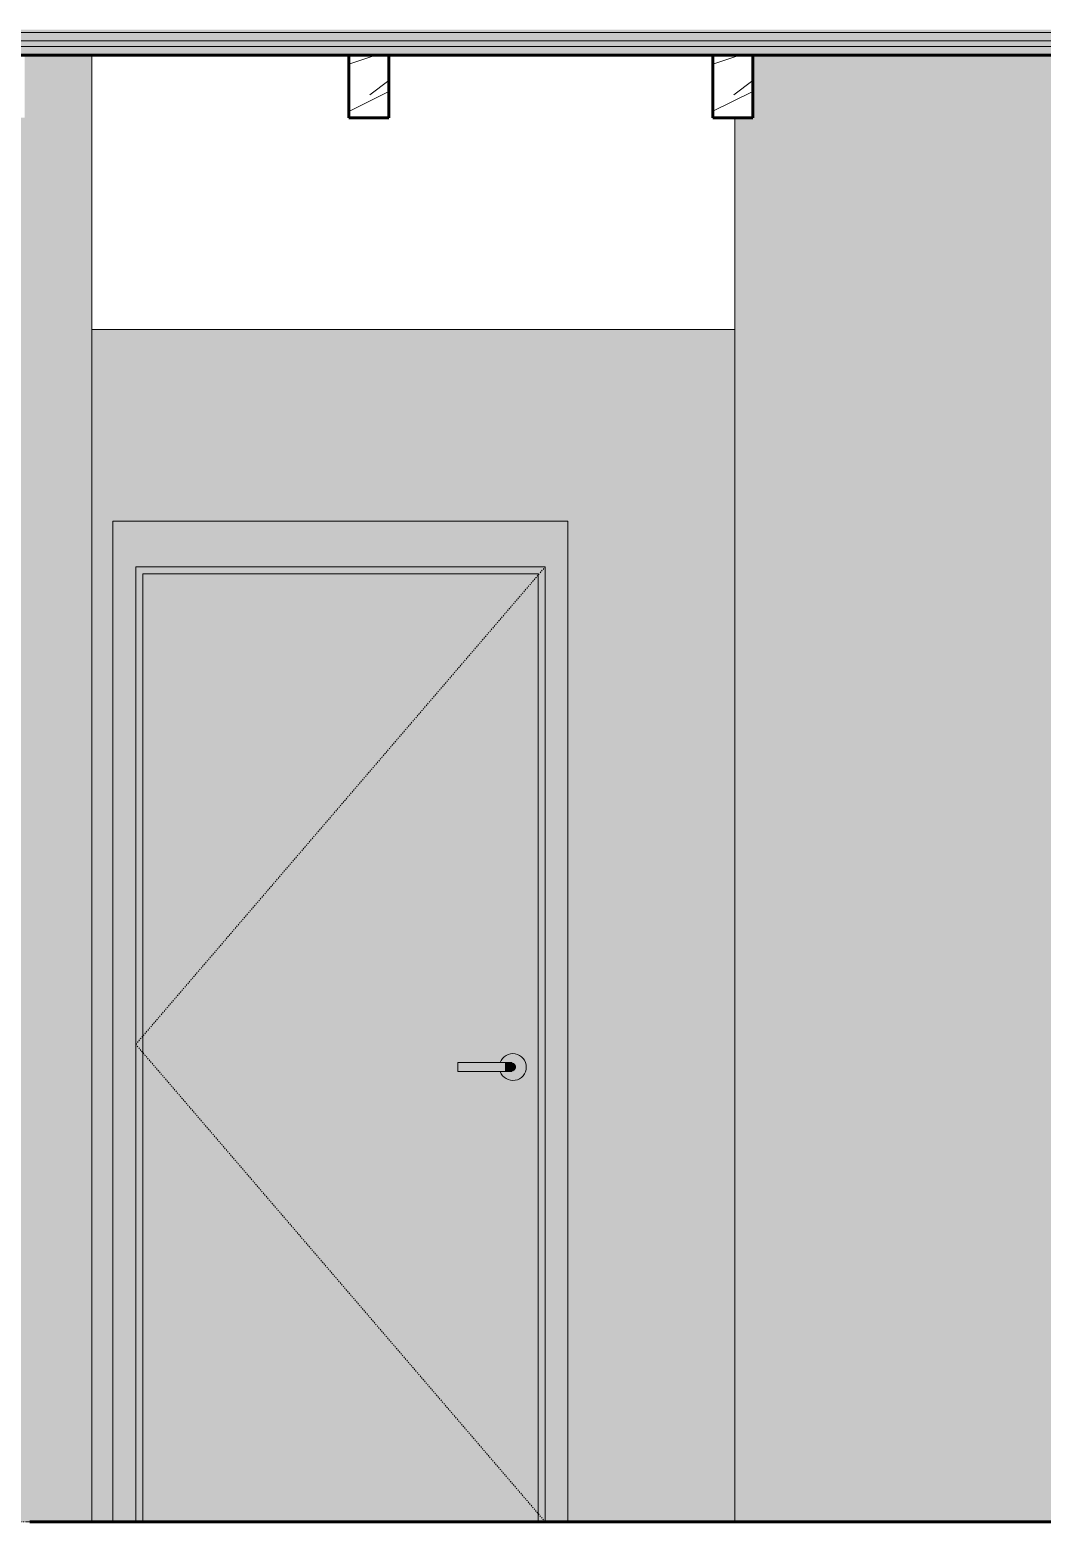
# Model space of a CAD drawing. Header units: inches. Extents: x 2872 to 9394, y -6 to 375.
# Drawn here: x 7309.6 to 7398.6, y 136 to 267.2 of the extents above; entities that cross this region are included whole.
import ezdxf

# ---------------------------------------------------------------- set-up
doc = ezdxf.new("R2010")
doc.units = ezdxf.units.IN
doc.header["$MEASUREMENT"] = 0
doc.linetypes.add('Dash 1_16_', pattern=[0.125, 0.0625, -0.0625])
doc.linetypes.add('Grid Line 1_2_', pattern=[0.875, 0.5, -0.125, 0.125, -0.125])
for name, color, linetype, lineweight in [('0-3', 10, 'Continuous', 9), ('0-4', 90, 'Continuous', 5), ('A-DOOR', 31, 'Continuous', 18), ('A-DOOR-10', 31, 'Dash 1_16_', 9), ('A-DOOR-9', 31, 'Continuous', 9), ('A-DOOR-FRAM', 31, 'Continuous', 9), ('A-DOOR-FRAM-3', 31, 'Continuous', 18), ('A-FLOR-1', 8, 'Continuous', 5), ('A-FLOR-2', 7, 'Continuous', 60), ('A-FLOR-4', 250, 'Continuous', 18), ('A-FLOR-LEVL-1', 51, 'Grid Line 1_2_', 9), ('A-FLOR-MCUT-1', 250, 'Continuous', 18), ('A-FLOR-PATT-2', 253, 'Continuous', 9), ('A-FLOR-PATT-3', 10, 'Continuous', 9), ('I-WALL', 2, 'Continuous', 18), ('I-WALL-1', 2, 'Continuous', 5), ('S-BEAM', 12, 'Continuous', 9), ('S-BEAM-3', 7, 'Continuous', 60)]:
    doc.layers.add(name, color=color, linetype=linetype, lineweight=lineweight)
pattern_1 = [(0, (0, 0), (0, 2.399), []), (315, (0, 0), (2.3985062, 0), [3.393, -3.393]), (45, (0, 0), (2.3985062, 0), [3.393, -3.393])]
pattern_2 = [(216.87, (3.199, 7.997), (23.9897714, 15.99364286), [3.998, -35.986]), (206.565, (7.997, 5.598), (-7.9970807, -7.996619), [8.941, -8.941]), (198.435, (7.997, 1.599), (-15.9938446, -7.9970983), [5.058, -20.23])]

# ---------------------------------------------------------------- blocks, each defined once
blk = doc.blocks.new('CTR - 1st Phase - Shell_rvt-6-INTERIOR ELEVATION - CORRIDOR EAST _202_E_ - 2ND FLOOR - WEST WALL')
at = {"layer": 'A-FLOR-1'}
blk.add_hatch(color=256, dxfattribs=at).paths.add_polyline_path([(2972.63, 265.75), (3479.22, 265.75), (3479.22, 266), (3481.17, 266), (3481.17, 266.25), (2447.2, 266.25), (2447.2, 265.75), (2964.41, 265.75)], flags=0)
at = {"layer": 'A-FLOR-PATT-2'}
h = blk.add_hatch(dxfattribs=at)
h.set_pattern_fill('FP_2', color=256, style=0, pattern_type=2)
h.set_pattern_definition([(0, (0, 0), (7.68, 1.92), [0.634, -5.126, 0.634, -5.126, -30.72]), (0, (0, 0), (7.68, 1.92), [-11.52, 0.634, -10.886, 0.634, -5.126, -13.44]), (0, (0, 0), (7.68, 1.92), [-28.8, 0.634, -3.206, 0.634, -8.966]), (120, (2.88, 0.96), (-5.5027688, 5.6910751), [0.634, -5.126, 0.634, -5.126, -30.72]), (120, (2.88, 0.96), (-5.5027688, 5.6910751), [-11.52, 0.634, -10.886, 0.634, -5.126, -13.44]), (120, (2.88, 0.96), (-5.5027688, 5.6910751), [-28.8, 0.634, -3.206, 0.634, -8.966]), (240, (3.84, 4.8), (-2.1772312, -7.6110751), [0.634, -5.126, 0.634, -5.126, -30.72]), (240, (3.84, 4.8), (-2.1772312, -7.6110751), [-11.52, 0.634, -10.886, 0.634, -5.126, -13.44]), (240, (3.84, 4.8), (-2.1772312, -7.6110751), [-28.8, 0.634, -3.206, 0.634, -8.966])])
h.paths.add_polyline_path([(2980.85, 266.25), (3481.17, 266.25), (3481.17, 267), (2447.2, 267), (2447.2, 266.25), (2972.63, 266.25)], flags=0)
at = {"layer": 'A-FLOR-PATT-3'}
h = blk.add_hatch(dxfattribs=at)
h.set_pattern_fill('FP_3', color=256, style=0, pattern_type=2)
h.set_pattern_definition(pattern_1)
h.paths.add_polyline_path([(3479.22, 267), (3481.17, 267), (3481.17, 267.23), (2447.2, 267.23), (2447.2, 267), (3466.06, 267)], flags=0)
h = blk.add_hatch(dxfattribs=at)
h.set_pattern_fill('FP_3', color=256, style=0, pattern_type=2)
h.set_pattern_definition(pattern_1)
h.paths.add_polyline_path([(3309.81, 265), (3479.22, 265), (3479.22, 265.75), (2447.2, 265.75), (2447.2, 265), (3304.47, 265)], flags=0)
h = blk.add_hatch(dxfattribs=at)
h.set_pattern_fill('FP_4', color=256, style=0, pattern_type=2)
h.set_pattern_definition([(135, (0, 0), (-2.1213203, -2.1213203), [])])
h.paths.add_polyline_path([(3498.05, 135.97), (3498.96, 135.97), (3498.96, 136), (3203.32, 136), (3203.32, 135.97), (3480.05, 135.97)], flags=0)
at = {"layer": 'A-FLOR-2'}
for p, q in [((2447.2, 265), (3481.17, 265)), ((3498.96, 136), (3203.32, 136))]:
    blk.add_line(p, q, dxfattribs=at)
at = {"layer": 'A-FLOR-4'}
blk.add_line((3265.3, 240.87), (3208.76, 240.87), dxfattribs=at)
at = {"layer": 'A-FLOR-MCUT-1'}
for p, q in [((3481.17, 267), (2447.2, 267)), ((3481.17, 266.25), (2447.2, 266.25)), ((3481.17, 265.75), (2447.2, 265.75))]:
    blk.add_line(p, q, dxfattribs=at)
blk = doc.blocks.new('LVL-Laminated Veneer Lumber - 4X6 S_ PINE - NO_ 1-1619293-INTERIOR ELEVATION - CORRIDOR EAST _202_E_ - 2ND FLOOR - WEST WALL')
at = {"layer": 'S-BEAM'}
h = blk.add_hatch(dxfattribs=at)
h.set_pattern_fill('FP_36', color=256, style=0, pattern_type=2)
h.set_pattern_definition(pattern_2)
h.paths.add_polyline_path([(3266.87, 259.5), (3266.87, 265), (3263.37, 265), (3263.37, 259.5), (3266.56, 259.5)], flags=0)
at = {"layer": 'S-BEAM-3'}
for p, q in [((3266.87, 265), (3263.37, 265)), ((3263.37, 265), (3263.37, 259.5)), ((3266.87, 259.5), (3266.87, 265)), ((3263.37, 259.5), (3266.87, 259.5))]:
    blk.add_line(p, q, dxfattribs=at)
blk = doc.blocks.new('LVL-Laminated Veneer Lumber - 4X6 S_ PINE - NO_ 1-V40-INTERIOR ELEVATION - CORRIDOR EAST _202_E_ - 2ND FLOOR - WEST WALL')
at = {"layer": 'S-BEAM'}
h = blk.add_hatch(dxfattribs=at)
h.set_pattern_fill('FP_36', color=256, style=0, pattern_type=2)
h.set_pattern_definition(pattern_2)
h.paths.add_polyline_path([(3234.87, 259.5), (3234.87, 265), (3231.37, 265), (3231.37, 259.5)], flags=0)
at = {"layer": 'S-BEAM-3'}
for p, q in [((3234.87, 265), (3231.37, 265)), ((3231.37, 265), (3231.37, 259.5)), ((3234.87, 259.5), (3234.87, 265)), ((3231.37, 259.5), (3234.87, 259.5))]:
    blk.add_line(p, q, dxfattribs=at)
blk = doc.blocks.new('CTR - 1st Phase - Structure_rvt-6-INTERIOR ELEVATION - CORRIDOR EAST _202_E_ - 2ND FLOOR - WEST WALL')
at = {"layer": '0-3'}
for name in ['LVL-Laminated Veneer Lumber - 4X6 S_ PINE - NO_ 1-V40-INTERIOR ELEVATION - CORRIDOR EAST _202_E_ - 2ND FLOOR - WEST WALL', 'LVL-Laminated Veneer Lumber - 4X6 S_ PINE - NO_ 1-1619293-INTERIOR ELEVATION - CORRIDOR EAST _202_E_ - 2ND FLOOR - WEST WALL']:
    blk.add_blockref(name, (0, 0), dxfattribs=at)
blk = doc.blocks.new('HOLLOW METAL - UNIT DOOR-2191977-INTERIOR ELEVATION - CORRIDOR EAST _202_E_ - 2ND FLOOR - WEST WALL')
at = {"layer": 'A-DOOR'}
h = blk.add_hatch(color=256, dxfattribs=at)
h.paths.add_polyline_path([(3049.2, 136), (3083.95, 136), (3083.95, 219.37), (3049.2, 219.37), (3049.2, 137.1)], flags=0)
h.paths.add_polyline_path([(3081.72, 174.82), (3081.41, 174.86), (3081.13, 174.98), (3080.88, 175.16), (3080.7, 175.41), (3080.61, 175.61), (3076.9, 175.62), (3076.9, 176.39), (3080.61, 176.39), (3080.7, 176.59), (3080.88, 176.84), (3081.13, 177.02), (3081.41, 177.14), (3081.72, 177.18), (3082.02, 177.14), (3082.35, 176.99), (3082.55, 176.84), (3082.74, 176.59), (3082.86, 176.31), (3082.9, 176), (3082.86, 175.69), (3082.74, 175.41), (3082.55, 175.16), (3082.31, 174.98), (3082.02, 174.86)], flags=0)
for points in [[(3081.03, 176), (3081.03, 176.39), (3076.9, 176.38), (3076.9, 176), (3080.57, 176)], [(3076.9, 175.61), (3081.03, 175.62), (3081.03, 176), (3076.9, 176), (3076.9, 175.62)], [(3081.72, 174.82), (3082.02, 174.86), (3082.31, 174.98), (3082.55, 175.16), (3082.74, 175.41), (3082.86, 175.69), (3082.9, 176), (3082.86, 176.31), (3082.74, 176.59), (3082.55, 176.84), (3082.31, 177.02), (3082.02, 177.14), (3081.72, 177.18), (3081.41, 177.14), (3081.09, 176.99), (3080.88, 176.84), (3080.7, 176.59), (3080.63, 176.39), (3081.64, 176.38), (3081.62, 176.39), (3081.79, 176.35), (3081.88, 176.29), (3081.92, 176.25), (3081.99, 176.13), (3082, 176.1), (3082.01, 176), (3081.97, 175.83), (3081.92, 175.75), (3081.88, 175.71), (3081.78, 175.64), (3081.69, 175.62), (3081.52, 175.61), (3081.45, 175.62), (3080.61, 175.61), (3080.7, 175.41), (3080.88, 175.16), (3081.13, 174.98), (3081.41, 174.86), (3081.6, 174.83)], [(3081.79, 176), (3082.01, 176), (3081.98, 176.14), (3081.92, 176.25), (3081.84, 176.33), (3081.78, 176.36), (3081.71, 176.38), (3081.53, 176.38), (3081.4, 176.38), (3081.03, 176.38), (3081.03, 176), (3081.78, 176)]]:
    blk.add_hatch(color=256, dxfattribs=at).paths.add_polyline_path(points, flags=0)
h = blk.add_hatch(color=256, dxfattribs=at)
h.paths.add_polyline_path([(3081.9, 175.72), (3081.99, 175.88), (3082, 175.9), (3082, 176), (3081.96, 176), (3081.91, 175.75)], flags=0)
h.paths.add_polyline_path([(3081.03, 175.61), (3081.06, 175.62), (3081.72, 175.62), (3081.88, 175.71), (3081.9, 175.75), (3081.96, 176), (3081.03, 176), (3081.03, 175.62)], flags=0)
at = {"layer": 'A-DOOR-FRAM-3'}
for points in [[(3084.57, 136), (3086.57, 136), (3086.57, 224), (3046.57, 224), (3046.57, 136), (3048.57, 136), (3048.57, 220), (3084.57, 220), (3084.57, 168.79)], [(3083.95, 136), (3084.57, 136), (3084.57, 220), (3048.57, 220), (3048.57, 136), (3049.2, 136), (3049.2, 219.37), (3083.95, 219.37), (3083.95, 168.79)]]:
    blk.add_hatch(color=256, dxfattribs=at).paths.add_polyline_path(points, flags=0)
at = {"layer": 'A-DOOR-10'}
for p, q in [((3084.57, 220), (3048.57, 178)), ((3048.57, 178), (3084.57, 136))]:
    blk.add_line(p, q, dxfattribs=at)
at = {"layer": 'A-DOOR-9'}
for p, q in [((3081.03, 176.39), (3076.9, 176.39)), ((3076.9, 176), (3076.9, 176.39)), ((3076.9, 175.61), (3076.9, 176)), ((3076.9, 175.61), (3081.03, 175.61))]:
    blk.add_line(p, q, dxfattribs=at)
at = {"layer": 'A-DOOR-9', "flags": 128}
for points in [[(3081.62, 176.39), (3081.62, 176.39), (3081.62, 176.39), (3081.62, 176.39), (3081.61, 176.39), (3081.61, 176.39), (3081.6, 176.39), (3081.6, 176.39), (3081.59, 176.39), (3081.58, 176.39), (3081.57, 176.39), (3081.56, 176.39), (3081.55, 176.39), (3081.54, 176.39), (3081.53, 176.39), (3081.52, 176.39), (3081.5, 176.39), (3081.49, 176.39), (3081.47, 176.39), (3081.46, 176.39), (3081.44, 176.39), (3081.42, 176.39), (3081.41, 176.39), (3081.39, 176.39), (3081.37, 176.39), (3081.35, 176.39), (3081.33, 176.39), (3081.31, 176.39), (3081.29, 176.39), (3081.27, 176.39), (3081.24, 176.39), (3081.22, 176.39), (3081.2, 176.39), (3081.18, 176.39), (3081.15, 176.39), (3081.13, 176.39), (3081.11, 176.39), (3081.08, 176.39), (3081.06, 176.39), (3081.04, 176.39), (3081.03, 176.39)], [(3081.03, 175.61), (3081.05, 175.61), (3081.08, 175.61), (3081.1, 175.61), (3081.12, 175.61), (3081.15, 175.61), (3081.17, 175.61), (3081.19, 175.61), (3081.22, 175.61), (3081.24, 175.61), (3081.26, 175.61), (3081.28, 175.61), (3081.3, 175.61), (3081.32, 175.61), (3081.34, 175.61), (3081.36, 175.61), (3081.38, 175.61), (3081.4, 175.61), (3081.42, 175.61), (3081.44, 175.61), (3081.45, 175.61), (3081.47, 175.61), (3081.49, 175.61), (3081.5, 175.61), (3081.51, 175.61), (3081.53, 175.61), (3081.54, 175.61), (3081.55, 175.61), (3081.56, 175.61), (3081.57, 175.61), (3081.58, 175.61), (3081.59, 175.61), (3081.6, 175.61), (3081.6, 175.61), (3081.61, 175.61), (3081.61, 175.61), (3081.62, 175.61), (3081.62, 175.61), (3081.62, 175.61), (3081.62, 175.61)]]:
    blk.add_lwpolyline(points, dxfattribs=at)
at = {"layer": 'A-DOOR-9'}
for start, end in [(0, 160.3657), (199.5633, 0)]:
    blk.add_arc((3081.72, 176), 1.18, start, end, dxfattribs=at)
at = {"layer": 'A-DOOR-FRAM'}
for p, q in [((3046.57, 136), (3046.57, 224)), ((3086.57, 224), (3046.57, 224)), ((3086.57, 136), (3086.57, 224)), ((3048.57, 136), (3048.57, 220)), ((3048.57, 220), (3084.57, 220)), ((3049.2, 136), (3049.2, 219.37)), ((3049.2, 219.37), (3083.95, 219.37)), ((3083.95, 219.37), (3083.95, 136)), ((3084.57, 220), (3084.57, 136))]:
    blk.add_line(p, q, dxfattribs=at)

msp = doc.modelspace()

# ---------------------------------------------------------------- hatches: boundary and pattern name
at = {"layer": 'I-WALL-1'}
for points in [[(7306.16364, 136), (7315.03864, 136), (7315.03864, 265), (7309.15114, 265), (7309.15114, 259.5), (7306.16364, 259.5), (7306.16364, 141.53502)], [(7374.96731, 136), (7380.57614, 136), (7380.57614, 265), (7373.15114, 265), (7373.15114, 259.5), (7371.57614, 259.5), (7371.57614, 136)], [(7371.57614, 136), (7371.57614, 240.875), (7315.03864, 240.875), (7315.03864, 136), (7316.91364, 136), (7316.91364, 224), (7356.91364, 224), (7356.91364, 136)]]:
    msp.add_hatch(color=256, dxfattribs=at).paths.add_polyline_path(points, flags=0)
h = msp.add_hatch(color=256, dxfattribs=at)
h.paths.add_polyline_path([(7380.57614, 136), (7508.82614, 136), (7508.82614, 259.5), (7507.95114, 259.5), (7507.95114, 265), (7501.15114, 265), (7501.15114, 259.5), (7497.65114, 259.5), (7497.65114, 265), (7469.15114, 265), (7469.15114, 259.5), (7465.65114, 259.5), (7465.65114, 265), (7437.15114, 265), (7437.15114, 259.5), (7433.65114, 259.5), (7433.65114, 265), (7405.15114, 265), (7405.15114, 259.5), (7401.65114, 259.5), (7401.65114, 265), (7380.57614, 265), (7380.57614, 201.60013)], flags=0)
h.paths.add_polyline_path([(7448.14493, 251.34603), (7448.08998, 251.35828), (7447.80343, 251.39318), (7447.34291, 251.54609), (7447.01814, 251.75199), (7446.8264, 251.91433), (7446.54386, 252.2557), (7446.37421, 252.61569), (7446.29395, 252.87045), (7446.26426, 253.04293), (7446.23004, 253.79542), (7446.20522, 255.54198), (7446.17759, 256.90649), (7446.16156, 257.71875), (7446.10114, 257.71875), (7446.10114, 258.34375), (7446.13239, 258.34375), (7446.13239, 258.40625), (7446.10114, 258.40625), (7446.12028, 260.03125), (7446.16364, 260.03125), (7446.16364, 260.15625), (7445.453, 260.15625), (7445.46769, 260.34375), (7450.94928, 260.34375), (7450.93459, 260.15625), (7450.23864, 260.15625), (7450.23864, 260.03125), (7450.30114, 260.03125), (7450.30114, 258.40625), (7450.26989, 258.40625), (7450.26989, 258.34375), (7450.30114, 258.34375), (7450.30114, 257.71875), (7450.23767, 257.71875), (7450.1845, 254.66251), (7450.17694, 254.22107), (7450.14732, 253.16994), (7450.10833, 252.87045), (7450.0831, 252.75075), (7449.85842, 252.2557), (7449.65024, 251.99588), (7449.45463, 251.79971), (7448.98219, 251.51067), (7448.6227, 251.39854), (7448.40288, 251.35552), (7448.20114, 251.3481)], flags=0)
h.paths.add_polyline_path([(7448.15426, 251.58484), (7448.15426, 251.81963), (7447.77958, 251.87884), (7447.44113, 252.00495), (7447.34291, 252.06535), (7447.01814, 252.3815), (7446.76732, 252.65547), (7446.58238, 253.18964), (7446.4926, 253.18744), (7446.70968, 252.42198), (7447.34291, 251.79971), (7448.12983, 251.59131)], flags=0)
h.paths.add_polyline_path([(7448.24801, 251.58484), (7449.07038, 251.81054), (7449.70164, 252.45386), (7449.89756, 253.18964), (7449.77518, 253.18134), (7449.60302, 252.60861), (7449.34, 252.33787), (7448.97581, 252.01233), (7448.66968, 251.89266), (7448.43385, 251.83873), (7448.24801, 251.79971), (7448.24801, 251.58738)], flags=0)
h.paths.add_polyline_path([(7446.51979, 253.28339), (7446.58238, 253.29918), (7446.55113, 253.46485), (7446.55113, 254.81464), (7446.4406, 254.81464), (7446.48592, 253.28339)], flags=0)
h.paths.add_polyline_path([(7449.85235, 253.28339), (7449.93495, 253.28339), (7449.95276, 254.81464), (7449.85115, 254.81464), (7449.85115, 253.46485), (7449.8199, 253.28339), (7449.85115, 253.28339)], flags=0)
h.paths.add_polyline_path([(7446.55113, 254.90839), (7446.5316, 256.43964), (7446.41223, 256.43964), (7446.44952, 254.90839), (7446.52615, 254.90839)], flags=0)
h.paths.add_polyline_path([(7449.96332, 254.90839), (7449.97781, 256.43964), (7449.85115, 256.42148), (7449.85115, 254.90839), (7449.95276, 254.90839)], flags=0)
h.paths.add_polyline_path([(7446.53307, 256.53339), (7446.55113, 256.55369), (7446.55113, 257.49297), (7446.43302, 257.49297), (7446.43302, 257.71875), (7446.38991, 257.71875), (7446.42446, 256.53339), (7446.5316, 256.53339)], flags=0)
h.paths.add_polyline_path([(7449.86921, 256.53339), (7449.99168, 256.53339), (7450.01017, 257.71875), (7449.96925, 257.71875), (7449.96925, 257.49297), (7449.85115, 257.49297), (7449.85115, 256.53339)], flags=0)

# ---------------------------------------------------------------- linework, layer by layer
at = {"layer": 'A-FLOR-LEVL-1'}
msp.add_line((6504.22953, 136), (7653.57614, 136), dxfattribs=at)
at = {"layer": 'I-WALL'}
for p, q in [((7315.03864, 265), (7315.03864, 136)), ((7371.57614, 136), (7371.57614, 259.5))]:
    msp.add_line(p, q, dxfattribs=at)

# ---------------------------------------------------------------- block references
at = {"layer": '0-4'}
for name in ['CTR - 1st Phase - Shell_rvt-6-INTERIOR ELEVATION - CORRIDOR EAST _202_E_ - 2ND FLOOR - WEST WALL', 'CTR - 1st Phase - Structure_rvt-6-INTERIOR ELEVATION - CORRIDOR EAST _202_E_ - 2ND FLOOR - WEST WALL']:
    msp.add_blockref(name, (4106.2774, 0), dxfattribs=at)
at = {"layer": 'A-DOOR'}
msp.add_blockref('HOLLOW METAL - UNIT DOOR-2191977-INTERIOR ELEVATION - CORRIDOR EAST _202_E_ - 2ND FLOOR - WEST WALL', (4270.3399, 0), dxfattribs=at)

doc.saveas('drawing.dxf')
